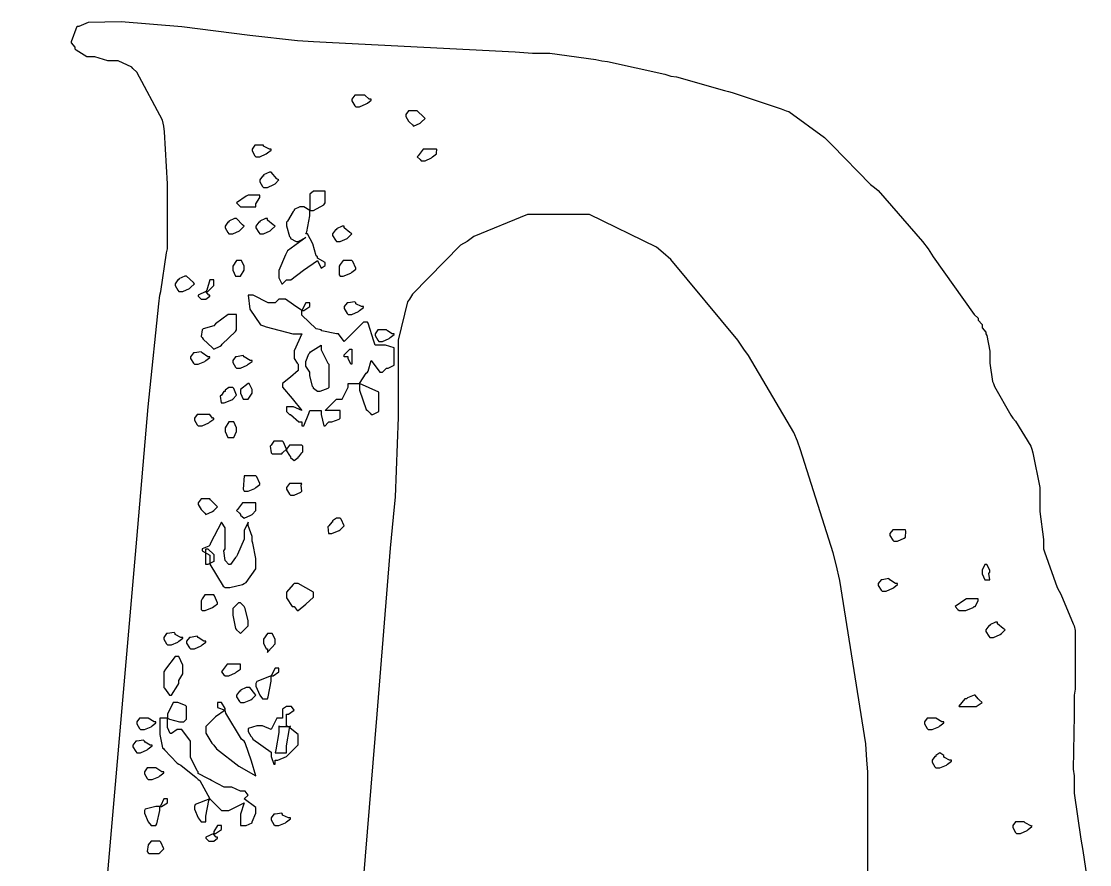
# Model space of a CAD drawing. Extents: x 71 to 283, y 22 to 328.
# Drawn here: x 131.44 to 141.25, y 69.7 to 77.44 of the extents above; entities that cross this region are included whole.
import ezdxf

# ---------------------------------------------------------------- set-up
doc = ezdxf.new("R2010")
doc.units = 0
doc.header["$MEASUREMENT"] = 0

msp = doc.modelspace()

# ---------------------------------------------------------------- linework, layer by layer
at = {"color": 7}
for points in [[(131.444, 60.5194), (132.503, 72.6902), (132.608, 73.9069), (132.617, 73.9951), (132.705, 74.851), (132.715, 74.9293), (132.723, 74.9653), (132.775, 75.3195), (132.785, 75.354), (132.785, 75.4599), (132.785, 75.6984), (132.785, 75.777), (132.785, 75.9534), (132.759, 76.43), (132.751, 76.4826), (132.741, 76.5362), (132.503, 76.9772), (132.468, 77.0117), (132.459, 77.0213), (132.333, 77.0819), (132.292, 77.0819), (132.238, 77.0819), (132.118, 77.1179), (132.079, 77.1179), (132.044, 77.1179), (131.947, 77.1797), (131.939, 77.1881), (131.939, 77.2061), (131.903, 77.246), (131.903, 77.2583), (131.903, 77.2583), (131.957, 77.3987), (131.975, 77.3987), (132.06, 77.4347), (132.359, 77.4428), (132.917, 77.3963), (133.542, 77.3162), (133.978, 77.2664), (134.126, 77.2583), (134.302, 77.2502), (135.978, 77.162), (136.136, 77.1521), (136.295, 77.1521), (136.718, 77.0915), (136.772, 77.0819), (136.824, 77.0738), (137.353, 76.9592), (137.407, 76.9415), (137.459, 76.9331), (137.9, 76.8092), (137.936, 76.7994), (137.971, 76.7913), (138.421, 76.641), (138.465, 76.623), (138.491, 76.6149), (138.818, 76.3764), (138.854, 76.3404), (138.888, 76.3062), (139.241, 75.9449), (139.277, 75.9174), (139.311, 75.8913), (139.717, 75.4242), (139.77, 75.354), (139.814, 75.2835), (140.193, 74.7543), (140.229, 74.7187), (140.229, 74.7021), (140.265, 74.6622), (140.265, 74.6485), (140.265, 74.6305), (140.299, 74.5906), (140.299, 74.5765), (140.308, 74.5603), (140.335, 74.4153), (140.335, 74.3659), (140.335, 74.3052), (140.36, 74.137), (140.37, 74.1193), (140.378, 74.0929), (140.528, 73.8283), (140.546, 73.8008), (140.572, 73.7747), (140.713, 73.5461), (140.722, 73.5182), (140.731, 73.484), (140.794, 73.1668), (140.794, 73.061), (140.794, 72.9463), (140.829, 72.6888), (140.829, 72.602), (140.837, 72.5759), (140.953, 72.2492), (140.971, 72.2133), (140.987, 72.1872), (141.102, 71.9145), (141.111, 71.8965), (141.119, 71.8524), (141.119, 71.3147), (141.111, 71.2611), (141.111, 71.0766), (141.102, 70.5817), (141.111, 70.5196), (141.111, 70.3612), (141.172, 69.9396), (141.181, 69.886), (141.19, 69.8334), (141.252, 69.4228)], [(139.215, 69.3222), (139.215, 70.557), (139.207, 70.6617), (139.197, 70.812), (138.958, 72.3113), (138.924, 72.4598), (138.897, 72.566), (138.598, 73.5115), (138.571, 73.5902), (138.535, 73.6699), (138.121, 74.3754), (138.077, 74.4361), (138.023, 74.5162), (137.407, 75.2574), (137.337, 75.3181), (137.275, 75.3717), (136.659, 75.6708), (136.455, 75.6708), (136.411, 75.6708), (136.312, 75.6708), (136.278, 75.6708), (136.092, 75.6708), (135.598, 75.4683), (135.537, 75.4242), (135.475, 75.3897), (135.034, 74.9392), (135.008, 74.8951), (134.99, 74.869), (134.902, 74.5172), (134.902, 74.4001), (134.902, 74.3218), (134.902, 74.144), (134.902, 74.0833), (134.902, 73.8106), (134.875, 73.0772), (134.867, 72.989), (134.831, 72.6101), (134.707, 71.0847), (134.583, 69.5593)]]:
    msp.add_lwpolyline(points, dxfattribs=at)
for points in [[(134.585, 76.7652), (134.567, 76.7652), (134.527, 76.7652), (134.515, 76.7652), (134.505, 76.7652), (134.479, 76.7292), (134.479, 76.7292), (134.479, 76.7126), (134.505, 76.6685), (134.515, 76.659), (134.515, 76.659), (134.539, 76.659), (134.549, 76.659), (134.549, 76.659), (134.611, 76.6851), (134.621, 76.6932), (134.621, 76.6932), (134.655, 76.7211), (134.655, 76.7292), (134.637, 76.7292), (134.597, 76.7652), (134.585, 76.7652)], [(135.078, 76.623), (135.06, 76.623), (135.02, 76.623), (135.008, 76.623), (134.998, 76.623), (134.973, 76.5888), (134.973, 76.5888), (134.973, 76.5708), (134.998, 76.5267), (135.008, 76.5168), (135.008, 76.5168), (135.034, 76.4921), (135.044, 76.4826), (135.044, 76.4826), (135.104, 76.5087), (135.114, 76.5168), (135.15, 76.5528), (135.14, 76.5623), (135.078, 76.623), (135.078, 76.623)], [(133.667, 76.3062), (133.649, 76.3062), (133.609, 76.3062), (133.597, 76.3062), (133.587, 76.3062), (133.562, 76.2702), (133.562, 76.2702), (133.562, 76.2536), (133.587, 76.2095), (133.597, 76.2), (133.597, 76.2), (133.623, 76.2), (133.633, 76.2), (133.633, 76.2), (133.693, 76.2275), (133.703, 76.236), (133.703, 76.236), (133.739, 76.2621), (133.739, 76.2702), (133.721, 76.2702), (133.667, 76.2977), (133.667, 76.3062)], [(135.254, 76.2702), (135.228, 76.2702), (135.169, 76.2702), (135.15, 76.2702), (135.132, 76.2702), (135.086, 76.2095), (135.078, 76.2), (135.078, 76.2), (135.104, 76.1739), (135.114, 76.164), (135.114, 76.164), (135.15, 76.164), (135.15, 76.164), (135.15, 76.164), (135.21, 76.1919), (135.22, 76.2), (135.22, 76.2), (135.254, 76.2275), (135.254, 76.236), (135.254, 76.236), (135.259, 76.2663), (135.254, 76.2702)], [(133.739, 76.0596), (133.739, 76.0596), (133.739, 76.0596), (133.739, 76.0596), (133.721, 76.0596), (133.667, 76.0331), (133.667, 76.0236), (133.657, 76.0236), (133.633, 75.9876), (133.633, 75.9876), (133.633, 75.9714), (133.657, 75.9273), (133.667, 75.9174), (133.667, 75.9174), (133.693, 75.9174), (133.703, 75.9174), (133.703, 75.9174), (133.763, 75.9449), (133.773, 75.9534), (133.809, 75.9876), (133.791, 75.9975), (133.739, 76.0596), (133.739, 76.0596)], [(133.633, 75.8472), (133.605, 75.8472), (133.546, 75.8472), (133.526, 75.8472), (133.508, 75.8391), (133.42, 75.777), (133.42, 75.777), (133.42, 75.777), (133.446, 75.7509), (133.456, 75.741), (133.456, 75.741), (133.481, 75.741), (133.49, 75.741), (133.517, 75.741), (133.576, 75.741), (133.597, 75.741), (133.597, 75.7686), (133.633, 75.8278), (133.633, 75.8472), (133.633, 75.8472), (133.633, 75.8472), (133.633, 75.8472)], [(134.092, 75.7068), (134.092, 75.7068), (134.038, 75.741), (134.02, 75.741), (134.002, 75.741), (133.949, 75.7163), (133.949, 75.7068), (133.94, 75.6984), (133.887, 75.6102), (133.879, 75.6006), (133.879, 75.5661), (133.905, 75.4683), (133.915, 75.4585), (133.915, 75.4503), (133.967, 75.4242), (133.985, 75.4242), (134.056, 75.4585), (134.056, 75.4585), (133.887, 75.336), (133.879, 75.3181), (133.87, 75.3015), (133.809, 75.1554), (133.809, 75.1057), (133.809, 75.0895), (133.834, 75.0355), (133.843, 75.0355), (133.879, 75.0715), (133.918, 75.0715), (134.034, 75.1597), (134.162, 75.2479), (134.162, 75.2479), (134.196, 75.1777), (134.196, 75.1777), (134.232, 75.2038), (134.232, 75.2119), (134.232, 75.2299), (134.162, 75.2697), (134.162, 75.2821), (134.152, 75.2919), (134.12, 75.402), (134.071, 75.4944), (134.056, 75.4944), (134.064, 75.5124), (134.092, 75.6585), (134.092, 75.7068), (134.126, 75.7068), (134.222, 75.7604), (134.232, 75.777), (134.232, 75.8045), (134.232, 75.8638), (134.232, 75.8832), (134.204, 75.8832), (134.145, 75.8832), (134.126, 75.8832), (134.126, 75.8832), (134.092, 75.8567), (134.092, 75.8472), (134.092, 75.8126), (134.092, 75.7068), (134.092, 75.7068)], [(133.42, 75.6348), (133.42, 75.6348), (133.42, 75.6348), (133.42, 75.6348), (133.402, 75.6348), (133.35, 75.6102), (133.35, 75.6006), (133.34, 75.6006), (133.314, 75.5646), (133.314, 75.5646), (133.314, 75.5481), (133.34, 75.504), (133.35, 75.4944), (133.35, 75.4944), (133.376, 75.4944), (133.386, 75.4944), (133.386, 75.4944), (133.446, 75.522), (133.456, 75.5304), (133.49, 75.5646), (133.473, 75.5745), (133.42, 75.6348), (133.42, 75.6348)], [(133.703, 75.6348), (133.703, 75.6348), (133.703, 75.6348), (133.703, 75.6348), (133.685, 75.6348), (133.633, 75.6102), (133.633, 75.6006), (133.623, 75.6006), (133.597, 75.5646), (133.597, 75.5646), (133.597, 75.5481), (133.623, 75.504), (133.633, 75.4944), (133.633, 75.4944), (133.657, 75.4944), (133.667, 75.4944), (133.667, 75.4944), (133.729, 75.522), (133.739, 75.5304), (133.773, 75.5646), (133.755, 75.5745), (133.703, 75.6197), (133.703, 75.6348)], [(134.408, 75.5646), (134.408, 75.5646), (134.408, 75.5646), (134.408, 75.5646), (134.39, 75.5646), (134.338, 75.54), (134.338, 75.5304), (134.328, 75.5304), (134.302, 75.4944), (134.302, 75.4944), (134.302, 75.4779), (134.328, 75.4338), (134.338, 75.4242), (134.338, 75.4242), (134.363, 75.4242), (134.372, 75.4242), (134.372, 75.4242), (134.434, 75.4503), (134.444, 75.4585), (134.479, 75.4944), (134.461, 75.504), (134.408, 75.5495), (134.408, 75.5646)], [(133.386, 75.1777), (133.386, 75.1597), (133.411, 75.1057), (133.42, 75.1057), (133.42, 75.1057), (133.446, 75.1057), (133.456, 75.1057), (133.456, 75.1057), (133.49, 75.1597), (133.49, 75.1777), (133.49, 75.1953), (133.464, 75.2479), (133.456, 75.2479), (133.456, 75.2479), (133.429, 75.2479), (133.42, 75.2479), (133.42, 75.2479), (133.386, 75.1953), (133.386, 75.1777)], [(134.372, 75.1057), (134.399, 75.1057), (134.469, 75.1336), (134.479, 75.1417), (134.479, 75.1417), (134.515, 75.1692), (134.515, 75.1777), (134.515, 75.1777), (134.487, 75.2394), (134.479, 75.2479), (134.461, 75.2479), (134.421, 75.2479), (134.408, 75.2479), (134.399, 75.2479), (134.372, 75.2119), (134.372, 75.2119), (134.363, 75.1953), (134.363, 75.1156), (134.372, 75.1057)], [(132.961, 75.1057), (132.944, 75.1057), (132.891, 75.081), (132.891, 75.0715), (132.882, 75.0715), (132.857, 75.0355), (132.857, 75.0355), (132.857, 75.0189), (132.882, 74.9748), (132.891, 74.9653), (132.891, 74.9653), (132.917, 74.9653), (132.927, 74.9653), (132.927, 74.9653), (132.988, 74.9928), (132.997, 75.0013), (133.033, 75.0355), (133.023, 75.0454), (132.961, 75.1057), (132.961, 75.1057)], [(133.138, 74.9653), (133.067, 74.9293), (133.067, 74.9212), (133.094, 74.8951), (133.103, 74.8951), (133.103, 74.8951), (133.128, 74.8951), (133.138, 74.8951), (133.138, 74.8951), (133.174, 74.9212), (133.174, 74.9293), (133.164, 74.9293), (133.138, 74.9653), (133.138, 74.9653), (133.156, 74.9653), (133.21, 75.0189), (133.21, 75.0355), (133.21, 75.0355), (133.21, 75.063), (133.21, 75.0715), (133.21, 75.0715), (133.174, 75.0715), (133.174, 75.0715), (133.174, 75.0715), (133.146, 74.9748), (133.138, 74.9653)], [(134.02, 74.7889), (134.02, 74.7889), (133.944, 74.8425), (133.868, 74.8951), (133.843, 74.8951), (133.843, 74.8951), (133.817, 74.8951), (133.809, 74.8951), (133.773, 74.8591), (133.711, 74.8591), (133.572, 74.9293), (133.526, 74.9293), (133.526, 74.9293), (133.543, 74.8026), (133.641, 74.658), (133.667, 74.6485), (133.693, 74.64), (133.937, 74.5765), (134.02, 74.5765), (134.02, 74.5765), (133.949, 74.4195), (133.949, 74.3659), (133.949, 74.3493), (133.975, 74.3052), (133.985, 74.2957), (133.985, 74.2957), (133.985, 74.2692), (133.985, 74.2597), (133.985, 74.2389), (133.914, 74.1772), (133.843, 74.1193), (133.843, 74.1193), (133.843, 74.0862), (133.931, 73.9828), (134.02, 73.871), (134.02, 73.871), (134.02, 73.871), (133.941, 73.9069), (133.915, 73.9069), (133.915, 73.9069), (133.879, 73.9069), (133.879, 73.9069), (133.879, 73.9069), (133.879, 73.871), (133.879, 73.871), (133.879, 73.8628), (133.905, 73.8367), (133.915, 73.8367), (133.915, 73.8367), (133.993, 73.7665), (134.02, 73.7665), (134.02, 73.7665), (134.02, 73.7401), (134.02, 73.7306), (134.038, 73.7306), (134.082, 73.8449), (134.092, 73.871), (134.118, 73.871), (134.175, 73.871), (134.196, 73.871), (134.196, 73.8367), (134.222, 73.7306), (134.232, 73.7306), (134.232, 73.7306), (134.258, 73.7581), (134.268, 73.7665), (134.294, 73.7665), (134.363, 73.7926), (134.372, 73.8008), (134.372, 73.8188), (134.372, 73.8586), (134.372, 73.871), (134.372, 73.871), (134.338, 73.871), (134.338, 73.871), (134.311, 73.871), (134.232, 73.871), (134.232, 73.871), (134.232, 73.871), (134.337, 73.9771), (134.372, 73.9771), (134.39, 73.9771), (134.444, 74.0847), (134.444, 74.1193), (134.47, 74.1193), (134.528, 74.1193), (134.549, 74.1193), (134.549, 74.0572), (134.611, 73.8808), (134.621, 73.871), (134.621, 73.871), (134.645, 73.8463), (134.655, 73.8367), (134.672, 73.8367), (134.725, 73.8628), (134.725, 73.871), (134.725, 73.9069), (134.725, 73.987), (134.725, 74.0131), (134.725, 74.0406), (134.549, 74.1193), (134.549, 74.1193), (134.549, 74.1193), (134.611, 74.2156), (134.621, 74.2237), (134.629, 74.2336), (134.655, 74.3299), (134.655, 74.3299), (134.655, 74.3299), (134.734, 74.2237), (134.761, 74.2237), (134.761, 74.2237), (134.787, 74.2516), (134.797, 74.2597), (134.813, 74.2597), (134.867, 74.2872), (134.867, 74.2957), (134.867, 74.2957), (134.867, 74.3218), (134.867, 74.3299), (134.867, 74.3574), (134.867, 74.4167), (134.867, 74.4361), (134.867, 74.4456), (134.787, 74.4721), (134.761, 74.4721), (134.743, 74.4721), (134.703, 74.4721), (134.691, 74.4721), (134.681, 74.5077), (134.629, 74.6746), (134.621, 74.6827), (134.621, 74.6827), (134.593, 74.6827), (134.585, 74.6827), (134.575, 74.6746), (134.483, 74.5822), (134.408, 74.5063), (134.408, 74.5063), (134.408, 74.5063), (134.355, 74.5765), (134.338, 74.5765), (134.338, 74.5765), (134.204, 74.6044), (134.196, 74.6125), (134.152, 74.622), (134.02, 74.7476), (134.02, 74.7889), (134.038, 74.7889), (134.092, 74.8249), (134.092, 74.8249), (134.092, 74.8249), (134.092, 74.851), (134.092, 74.8591), (134.092, 74.8591), (134.064, 74.8591), (134.056, 74.8591), (134.02, 74.7889)], [(134.515, 74.8591), (134.515, 74.8591), (134.515, 74.8591), (134.515, 74.8591), (134.505, 74.869), (134.444, 74.8591), (134.444, 74.8591), (134.434, 74.8591), (134.408, 74.8249), (134.408, 74.8249), (134.408, 74.8069), (134.434, 74.7628), (134.444, 74.7529), (134.444, 74.7529), (134.469, 74.7529), (134.479, 74.7529), (134.479, 74.7529), (134.539, 74.7808), (134.549, 74.7889), (134.549, 74.7889), (134.585, 74.8164), (134.585, 74.8249), (134.567, 74.8249), (134.515, 74.851), (134.515, 74.8591)], [(133.103, 74.5423), (133.112, 74.5257), (133.2, 74.4456), (133.21, 74.4361), (133.21, 74.4361), (133.27, 74.4636), (133.28, 74.4721), (133.288, 74.4816), (133.411, 74.5959), (133.42, 74.6125), (133.42, 74.6485), (133.42, 74.7268), (133.42, 74.7529), (133.42, 74.7529), (133.394, 74.7529), (133.386, 74.7529), (133.342, 74.7529), (133.226, 74.6661), (133.21, 74.6485), (133.21, 74.6485), (133.112, 74.622), (133.103, 74.6125), (133.103, 74.6125), (133.094, 74.5504), (133.103, 74.5423), (133.103, 74.5423), (133.103, 74.5423), (133.103, 74.5423)], [(134.797, 74.6125), (134.779, 74.6125), (134.738, 74.6125), (134.725, 74.6125), (134.716, 74.6125), (134.691, 74.5765), (134.691, 74.5765), (134.691, 74.5603), (134.716, 74.5162), (134.725, 74.5063), (134.725, 74.5063), (134.752, 74.5063), (134.761, 74.5063), (134.761, 74.5063), (134.822, 74.5338), (134.831, 74.5423), (134.831, 74.5423), (134.867, 74.5684), (134.867, 74.5765), (134.849, 74.5765), (134.805, 74.6044), (134.797, 74.6125)], [(134.268, 74.0833), (134.258, 74.0752), (134.185, 74.0473), (134.162, 74.0473), (134.162, 74.0473), (134.126, 74.0752), (134.126, 74.0833), (134.116, 74.0929), (134.092, 74.1923), (134.092, 74.2237), (134.092, 74.2237), (134.056, 74.2777), (134.056, 74.2957), (134.056, 74.3218), (134.082, 74.392), (134.092, 74.4001), (134.1, 74.41), (134.196, 74.4721), (134.196, 74.4721), (134.196, 74.428), (134.258, 74.3052), (134.268, 74.2957), (134.268, 74.2957), (134.268, 74.217), (134.268, 74.1895), (134.268, 74.1634), (134.268, 74.1041), (134.268, 74.0833)], [(133.103, 74.4001), (133.103, 74.4001), (133.103, 74.4001), (133.103, 74.4001), (133.094, 74.41), (133.033, 74.4001), (133.033, 74.4001), (133.023, 74.4001), (132.997, 74.3659), (132.997, 74.3659), (132.997, 74.3493), (133.023, 74.3052), (133.033, 74.2957), (133.033, 74.2957), (133.058, 74.2957), (133.067, 74.2957), (133.067, 74.2957), (133.128, 74.3218), (133.138, 74.3299), (133.138, 74.3299), (133.174, 74.3574), (133.174, 74.3659), (133.156, 74.3659), (133.103, 74.4001), (133.103, 74.4001)], [(133.49, 74.3659), (133.49, 74.3659), (133.49, 74.3659), (133.49, 74.3659), (133.481, 74.3754), (133.42, 74.3659), (133.42, 74.3659), (133.411, 74.3659), (133.386, 74.3299), (133.386, 74.3299), (133.386, 74.3133), (133.411, 74.2692), (133.42, 74.2597), (133.42, 74.2597), (133.446, 74.2597), (133.456, 74.2597), (133.456, 74.2597), (133.517, 74.2872), (133.526, 74.2957), (133.526, 74.2957), (133.562, 74.3218), (133.562, 74.3299), (133.544, 74.3299), (133.49, 74.3659), (133.49, 74.3659)], [(134.479, 74.2957), (134.469, 74.2957), (134.444, 74.3493), (134.444, 74.3659), (134.444, 74.3659), (134.416, 74.3659), (134.408, 74.3659), (134.408, 74.3839), (134.461, 74.4361), (134.479, 74.4361), (134.479, 74.4015), (134.479, 74.3232), (134.479, 74.2957)], [(133.28, 73.9429), (133.306, 73.9429), (133.376, 73.969), (133.386, 73.9771), (133.42, 74.0131), (133.42, 74.0131), (133.394, 74.0752), (133.386, 74.0833), (133.386, 74.0833), (133.358, 74.0833), (133.35, 74.0833), (133.35, 74.0833), (133.314, 74.0572), (133.314, 74.0473), (133.304, 74.0473), (133.28, 74.0131), (133.28, 74.0131), (133.27, 74.0047), (133.277, 73.9429), (133.28, 73.9429)], [(133.456, 74.0473), (133.456, 74.0311), (133.481, 73.9771), (133.49, 73.9771), (133.49, 73.9771), (133.517, 73.9771), (133.526, 73.9771), (133.526, 73.9771), (133.562, 74.0311), (133.562, 74.0473), (133.562, 74.0653), (133.535, 74.1193), (133.526, 74.1193), (133.526, 74.1193), (133.456, 74.0653), (133.456, 74.0473)], [(133.174, 73.8367), (133.146, 73.8367), (133.087, 73.8367), (133.067, 73.8367), (133.058, 73.8367), (133.033, 73.8008), (133.033, 73.8008), (133.033, 73.7842), (133.058, 73.7401), (133.067, 73.7306), (133.067, 73.7306), (133.103, 73.7306), (133.103, 73.7306), (133.103, 73.7306), (133.164, 73.7581), (133.174, 73.7665), (133.174, 73.7665), (133.21, 73.7926), (133.21, 73.8008), (133.2, 73.8008), (133.174, 73.8367), (133.174, 73.8367)], [(133.42, 73.6946), (133.42, 73.7126), (133.394, 73.7665), (133.386, 73.7665), (133.386, 73.7665), (133.358, 73.7665), (133.35, 73.7665), (133.35, 73.7665), (133.314, 73.7126), (133.314, 73.6946), (133.314, 73.6783), (133.34, 73.6244), (133.35, 73.6244), (133.35, 73.6244), (133.376, 73.6244), (133.386, 73.6244), (133.394, 73.6244), (133.42, 73.6783), (133.42, 73.6946)], [(133.739, 73.484), (133.739, 73.484), (133.739, 73.484), (133.739, 73.484), (133.747, 73.4755), (133.834, 73.4755), (133.843, 73.484), (133.879, 73.5182), (133.879, 73.5182), (133.852, 73.5817), (133.843, 73.5902), (133.826, 73.5902), (133.785, 73.5902), (133.773, 73.5902), (133.763, 73.5902), (133.739, 73.5542), (133.739, 73.5542), (133.729, 73.5461), (133.736, 73.484), (133.739, 73.484)], [(134.02, 73.5542), (133.993, 73.5542), (133.934, 73.5542), (133.915, 73.5542), (133.905, 73.5542), (133.879, 73.5182), (133.879, 73.5182), (133.879, 73.502), (133.905, 73.4579), (133.915, 73.448), (133.915, 73.4399), (133.949, 73.4138), (133.949, 73.4138), (133.949, 73.4138), (133.985, 73.4399), (133.985, 73.448), (133.993, 73.448), (134.02, 73.484), (134.02, 73.484), (134.028, 73.4921), (134.028, 73.5461), (134.02, 73.5542)], [(133.49, 73.1312), (133.49, 73.1312), (133.526, 73.1312), (133.526, 73.1312), (133.526, 73.1312), (133.587, 73.1573), (133.597, 73.1654), (133.597, 73.1654), (133.633, 73.1933), (133.633, 73.2014), (133.633, 73.2014), (133.605, 73.2635), (133.597, 73.2716), (133.569, 73.2716), (133.51, 73.2716), (133.49, 73.2716), (133.49, 73.2716), (133.481, 73.1492), (133.49, 73.1312), (133.49, 73.1312), (133.49, 73.1312), (133.49, 73.1312)], [(134.02, 73.2014), (133.993, 73.2014), (133.934, 73.2014), (133.915, 73.2014), (133.905, 73.2014), (133.879, 73.1654), (133.879, 73.1654), (133.879, 73.1492), (133.905, 73.1051), (133.915, 73.0952), (133.915, 73.0952), (133.94, 73.0952), (133.949, 73.0952), (133.949, 73.0952), (134.01, 73.1227), (134.02, 73.1312), (134.02, 73.1312), (134.013, 73.1876), (134.02, 73.2014)], [(133.174, 73.061), (133.156, 73.061), (133.116, 73.061), (133.103, 73.061), (133.094, 73.061), (133.067, 73.025), (133.067, 73.025), (133.067, 73.0084), (133.094, 72.9643), (133.103, 72.9548), (133.103, 72.9548), (133.128, 72.9287), (133.138, 72.9188), (133.138, 72.9188), (133.2, 72.9463), (133.21, 72.9548), (133.244, 72.989), (133.234, 72.9989), (133.182, 73.0525), (133.174, 73.061)], [(133.597, 73.025), (133.569, 73.025), (133.51, 73.025), (133.49, 73.025), (133.473, 73.025), (133.429, 72.9643), (133.42, 72.9548), (133.42, 72.9548), (133.446, 72.9287), (133.456, 72.9188), (133.456, 72.9107), (133.49, 72.8846), (133.49, 72.8846), (133.49, 72.8846), (133.552, 72.9107), (133.562, 72.9188), (133.597, 72.9548), (133.597, 72.9728), (133.597, 73.0127), (133.597, 73.025)], [(134.268, 72.7424), (134.268, 72.7424), (134.268, 72.7424), (134.268, 72.7424), (134.294, 72.7424), (134.363, 72.7699), (134.372, 72.7784), (134.408, 72.8126), (134.408, 72.8126), (134.381, 72.8761), (134.372, 72.8846), (134.372, 72.8846), (134.346, 72.8846), (134.338, 72.8846), (134.338, 72.8846), (134.302, 72.8581), (134.302, 72.8486), (134.293, 72.8486), (134.268, 72.8126), (134.268, 72.8126), (134.258, 72.8045), (134.265, 72.7424), (134.268, 72.7424)], [(133.314, 72.2492), (133.358, 72.2492), (133.473, 72.2753), (133.49, 72.2835), (133.508, 72.2933), (133.597, 72.4186), (133.597, 72.4598), (133.597, 72.5138), (133.57, 72.6556), (133.562, 72.6722), (133.562, 72.7163), (133.526, 72.8155), (133.526, 72.8486), (133.526, 72.8486), (133.49, 72.7699), (133.49, 72.7424), (133.49, 72.6902), (133.429, 72.5495), (133.42, 72.5318), (133.411, 72.5234), (133.365, 72.4598), (133.35, 72.4598), (133.314, 72.4958), (133.314, 72.4958), (133.304, 72.5854), (133.314, 72.602), (133.314, 72.6461), (133.314, 72.7452), (133.314, 72.7784), (133.314, 72.7964), (133.28, 72.8486), (133.28, 72.8486), (133.28, 72.8486), (133.182, 72.6542), (133.174, 72.6362), (133.164, 72.6281), (133.103, 72.602), (133.103, 72.602), (133.103, 72.5854), (133.174, 72.5456), (133.174, 72.5318), (133.174, 72.4613), (133.296, 72.2588), (133.314, 72.2492)], [(139.56, 72.7784), (139.532, 72.7784), (139.472, 72.7784), (139.453, 72.7784), (139.444, 72.7784), (139.417, 72.7424), (139.417, 72.7424), (139.417, 72.7258), (139.444, 72.6817), (139.453, 72.6722), (139.453, 72.6722), (139.478, 72.6722), (139.488, 72.6722), (139.488, 72.6722), (139.55, 72.6997), (139.56, 72.7082), (139.56, 72.7082), (139.566, 72.7646), (139.56, 72.7784), (139.56, 72.7784), (139.56, 72.7784), (139.56, 72.7784)], [(133.138, 72.602), (133.156, 72.602), (133.21, 72.5495), (133.21, 72.5318), (133.21, 72.5318), (133.21, 72.5054), (133.21, 72.4958), (133.21, 72.4877), (133.156, 72.4598), (133.138, 72.4598), (133.138, 72.4958), (133.138, 72.5759), (133.138, 72.602)], [(140.335, 72.3896), (140.335, 72.4076), (140.308, 72.4598), (140.299, 72.4598), (140.29, 72.4598), (140.265, 72.4076), (140.265, 72.3896), (140.265, 72.3731), (140.29, 72.3194), (140.299, 72.3194), (140.299, 72.3194), (140.325, 72.3194), (140.335, 72.3194), (140.335, 72.3194), (140.328, 72.3759), (140.335, 72.3896)], [(139.417, 72.3194), (139.417, 72.3194), (139.417, 72.3194), (139.417, 72.3194), (139.409, 72.329), (139.347, 72.3194), (139.347, 72.3194), (139.338, 72.3194), (139.311, 72.2835), (139.311, 72.2835), (139.311, 72.2672), (139.338, 72.2231), (139.347, 72.2133), (139.347, 72.2133), (139.373, 72.2133), (139.383, 72.2133), (139.383, 72.2133), (139.444, 72.2408), (139.453, 72.2492), (139.453, 72.2492), (139.488, 72.2753), (139.488, 72.2835), (139.47, 72.2835), (139.417, 72.3194), (139.417, 72.3194)], [(134.126, 72.179), (134.126, 72.2051), (133.985, 72.2835), (133.985, 72.2835), (133.985, 72.2835), (133.958, 72.2835), (133.949, 72.2835), (133.94, 72.2753), (133.879, 72.2037), (133.879, 72.179), (133.879, 72.1526), (133.931, 72.0729), (133.949, 72.0729), (133.949, 72.0729), (133.975, 72.0369), (133.985, 72.0369), (133.985, 72.0369), (134.056, 72.0947), (134.126, 72.1582), (134.126, 72.179)], [(133.103, 72.0369), (133.13, 72.0369), (133.2, 72.0644), (133.21, 72.0729), (133.21, 72.0729), (133.244, 72.099), (133.244, 72.1071), (133.244, 72.1071), (133.218, 72.1706), (133.21, 72.179), (133.192, 72.179), (133.15, 72.179), (133.138, 72.179), (133.128, 72.179), (133.103, 72.1431), (133.103, 72.1431), (133.094, 72.1265), (133.094, 72.0467), (133.103, 72.0369)], [(133.386, 72.0369), (133.386, 71.9928), (133.411, 71.8704), (133.42, 71.8605), (133.42, 71.8605), (133.446, 71.8358), (133.456, 71.8263), (133.456, 71.8263), (133.517, 71.888), (133.526, 71.8965), (133.526, 71.9406), (133.499, 72.0563), (133.49, 72.0729), (133.49, 72.0729), (133.464, 72.099), (133.456, 72.1071), (133.438, 72.1071), (133.386, 72.0549), (133.386, 72.0369)], [(140.229, 72.1431), (140.202, 72.1431), (140.142, 72.1431), (140.123, 72.1431), (140.105, 72.1349), (140.017, 72.0729), (140.017, 72.0729), (140.017, 72.0729), (140.043, 72.0467), (140.053, 72.0369), (140.053, 72.0369), (140.079, 72.0369), (140.089, 72.0369), (140.115, 72.0369), (140.184, 72.0644), (140.193, 72.0729), (140.202, 72.0729), (140.229, 72.1265), (140.229, 72.1431)], [(140.406, 71.9307), (140.406, 71.9307), (140.406, 71.9307), (140.406, 71.9307), (140.388, 71.9307), (140.335, 71.906), (140.335, 71.8965), (140.325, 71.8965), (140.299, 71.8605), (140.299, 71.8605), (140.299, 71.8439), (140.325, 71.7998), (140.335, 71.7903), (140.335, 71.7903), (140.36, 71.7903), (140.37, 71.7903), (140.37, 71.7903), (140.432, 71.8178), (140.442, 71.8263), (140.476, 71.8605), (140.458, 71.8704), (140.406, 71.9155), (140.406, 71.9307)], [(132.857, 71.8263), (132.857, 71.8263), (132.857, 71.8263), (132.857, 71.8263), (132.847, 71.8358), (132.785, 71.8263), (132.785, 71.8263), (132.775, 71.8263), (132.751, 71.7903), (132.751, 71.7903), (132.751, 71.7737), (132.775, 71.7296), (132.785, 71.7201), (132.785, 71.7201), (132.811, 71.7201), (132.821, 71.7201), (132.821, 71.7201), (132.882, 71.7462), (132.891, 71.7543), (132.891, 71.7543), (132.927, 71.7822), (132.927, 71.7903), (132.909, 71.7903), (132.857, 71.8178), (132.857, 71.8263)], [(133.067, 71.7903), (133.067, 71.7903), (133.067, 71.7903), (133.067, 71.7903), (133.059, 71.7998), (132.997, 71.7903), (132.997, 71.7903), (132.988, 71.7903), (132.961, 71.7543), (132.961, 71.7543), (132.961, 71.7381), (132.988, 71.694), (132.997, 71.6841), (132.997, 71.6841), (133.023, 71.6841), (133.033, 71.6841), (133.033, 71.6841), (133.094, 71.7116), (133.103, 71.7201), (133.103, 71.7201), (133.138, 71.7462), (133.138, 71.7543), (133.12, 71.7543), (133.067, 71.7903), (133.067, 71.7903)], [(133.773, 71.7543), (133.773, 71.7723), (133.747, 71.8263), (133.739, 71.8263), (133.739, 71.8263), (133.711, 71.8263), (133.703, 71.8263), (133.703, 71.8263), (133.667, 71.7723), (133.667, 71.7543), (133.667, 71.7381), (133.693, 71.6841), (133.703, 71.6841), (133.703, 71.6841), (133.703, 71.6594), (133.703, 71.6499), (133.711, 71.6594), (133.773, 71.731), (133.773, 71.7543)], [(132.821, 71.2611), (132.821, 71.2611), (132.882, 71.3507), (132.891, 71.3673), (132.891, 71.3948), (132.927, 71.4541), (132.927, 71.4735), (132.927, 71.4735), (132.927, 71.5077), (132.927, 71.5077), (132.927, 71.5352), (132.891, 71.6139), (132.891, 71.6139), (132.891, 71.6139), (132.865, 71.6139), (132.857, 71.6139), (132.857, 71.6139), (132.767, 71.4996), (132.751, 71.4735), (132.751, 71.4555), (132.751, 71.4156), (132.751, 71.4015), (132.751, 71.3853), (132.751, 71.3451), (132.751, 71.3313), (132.759, 71.3232), (132.804, 71.2611), (132.821, 71.2611)], [(133.456, 71.5437), (133.429, 71.5437), (133.369, 71.5437), (133.35, 71.5437), (133.332, 71.5437), (133.288, 71.483), (133.28, 71.4735), (133.28, 71.4735), (133.304, 71.447), (133.314, 71.4375), (133.314, 71.4375), (133.35, 71.4375), (133.35, 71.4375), (133.35, 71.4375), (133.411, 71.465), (133.42, 71.4735), (133.42, 71.4735), (133.456, 71.4996), (133.456, 71.5077), (133.456, 71.5077), (133.456, 71.5437), (133.456, 71.5437)], [(133.739, 71.4375), (133.739, 71.4375), (133.605, 71.3853), (133.597, 71.3673), (133.597, 71.3412), (133.633, 71.2611), (133.633, 71.2611), (133.633, 71.2611), (133.657, 71.2251), (133.667, 71.2251), (133.667, 71.2251), (133.703, 71.2251), (133.703, 71.2251), (133.711, 71.2431), (133.739, 71.3892), (133.739, 71.4375), (133.755, 71.4375), (133.809, 71.4735), (133.809, 71.4735), (133.809, 71.4735), (133.809, 71.4996), (133.809, 71.5077), (133.809, 71.5077), (133.781, 71.5077), (133.773, 71.5077), (133.739, 71.4375)], [(133.526, 71.3313), (133.508, 71.3313), (133.456, 71.3066), (133.456, 71.2971), (133.446, 71.2971), (133.42, 71.2611), (133.42, 71.2611), (133.42, 71.2445), (133.446, 71.2004), (133.456, 71.1909), (133.456, 71.1909), (133.481, 71.1909), (133.49, 71.1909), (133.49, 71.1909), (133.552, 71.217), (133.562, 71.2251), (133.597, 71.2611), (133.587, 71.2706), (133.542, 71.3313), (133.526, 71.3313)], [(140.053, 71.1549), (140.087, 71.1549), (140.166, 71.1549), (140.193, 71.1549), (140.211, 71.1549), (140.265, 71.1909), (140.265, 71.1909), (140.265, 71.1909), (140.237, 71.217), (140.229, 71.2251), (140.229, 71.2251), (140.202, 71.2611), (140.193, 71.2611), (140.193, 71.2611), (140.131, 71.235), (140.123, 71.2251), (140.105, 71.2251), (140.05, 71.1577), (140.053, 71.1549)], [(132.715, 71.0487), (132.715, 71.0226), (132.715, 70.9648), (132.715, 70.9443), (132.715, 70.9002), (132.741, 70.7775), (132.751, 70.7679), (132.759, 70.7595), (132.873, 70.6356), (132.891, 70.6258), (132.908, 70.6176), (133.049, 70.5033), (133.067, 70.4854), (133.084, 70.4769), (133.174, 70.309), (133.174, 70.309), (133.174, 70.309), (133.041, 70.2564), (133.033, 70.2388), (133.033, 70.2123), (133.067, 70.1326), (133.067, 70.1326), (133.067, 70.1326), (133.094, 70.0966), (133.103, 70.0966), (133.103, 70.0966), (133.138, 70.0966), (133.138, 70.0966), (133.138, 70.1506), (133.164, 70.2924), (133.174, 70.309), (133.19, 70.2924), (133.283, 70.2028), (133.314, 70.2028), (133.314, 70.2028), (133.34, 70.2028), (133.35, 70.2028), (133.49, 70.273), (133.49, 70.273), (133.456, 70.1682), (133.456, 70.1326), (133.456, 70.116), (133.456, 70.0624), (133.456, 70.0624), (133.456, 70.0624), (133.481, 70.0624), (133.49, 70.0624), (133.508, 70.0624), (133.562, 70.0885), (133.562, 70.0966), (133.562, 70.0966), (133.597, 70.1767), (133.597, 70.2028), (133.597, 70.2303), (133.49, 70.309), (133.49, 70.309), (133.526, 70.3432), (133.526, 70.3432), (133.499, 70.3792), (133.49, 70.3792), (133.455, 70.3792), (133.376, 70.4152), (133.35, 70.4152), (133.306, 70.4152), (133.19, 70.4769), (133.174, 70.4854), (133.156, 70.4949), (133.067, 70.5404), (133.067, 70.5556), (133.058, 70.5651), (132.997, 70.6907), (132.997, 70.7319), (132.997, 70.7499), (132.997, 70.7898), (132.997, 70.8021), (132.997, 70.8381), (132.917, 70.9443), (132.891, 70.9443), (132.873, 70.9443), (132.821, 70.9083), (132.821, 70.9083), (132.811, 70.9083), (132.785, 70.962), (132.785, 70.9785), (132.785, 70.9965), (132.785, 71.0364), (132.785, 71.0487), (132.803, 71.0406), (132.895, 71.0145), (132.927, 71.0145), (132.935, 71.0145), (132.961, 71.0406), (132.961, 71.0487), (132.961, 71.0766), (132.961, 71.1359), (132.961, 71.1549), (132.952, 71.1648), (132.88, 71.1909), (132.857, 71.1909), (132.839, 71.1909), (132.785, 71.0847), (132.785, 71.0487), (132.767, 71.0487), (132.727, 71.0487), (132.715, 71.0487)], [(133.314, 71.1207), (133.314, 71.1383), (133.28, 71.1909), (133.28, 71.1909), (133.28, 71.1909), (133.252, 71.1909), (133.244, 71.1909), (133.244, 71.1909), (133.244, 71.1648), (133.244, 71.1549), (133.244, 71.1468), (133.314, 71.1207), (133.314, 71.1207), (133.314, 71.1207), (133.226, 71.06), (133.138, 70.9732), (133.138, 70.9443), (133.138, 70.9097), (133.192, 70.8201), (133.21, 70.8021), (133.236, 70.7679), (133.442, 70.6092), (133.597, 70.5196), (133.597, 70.5196), (133.597, 70.5196), (133.557, 70.6533), (133.499, 70.8215), (133.49, 70.8381), (133.464, 70.8561), (133.322, 71.0942), (133.314, 71.1207)], [(133.879, 70.696), (133.887, 70.7058), (133.985, 70.805), (133.985, 70.8381), (133.985, 70.8381), (133.985, 70.8642), (133.985, 70.8723), (133.985, 70.9002), (133.896, 70.9704), (133.879, 70.9785), (133.879, 71.0061), (133.879, 71.0653), (133.879, 71.0847), (133.896, 71.0847), (133.949, 71.1207), (133.949, 71.1207), (133.949, 71.1207), (133.923, 71.1549), (133.915, 71.1549), (133.915, 71.1549), (133.887, 71.1549), (133.879, 71.1549), (133.879, 71.1549), (133.843, 71.1302), (133.843, 71.1207), (133.843, 71.1027), (133.843, 71.0629), (133.843, 71.0487), (133.843, 71.0487), (133.817, 71.0487), (133.809, 71.0487), (133.791, 71.0487), (133.739, 70.9443), (133.739, 70.9443), (133.739, 70.9443), (133.659, 70.9785), (133.633, 70.9785), (133.605, 70.9785), (133.526, 70.9538), (133.526, 70.9443), (133.526, 70.9263), (133.552, 70.8822), (133.562, 70.8723), (133.57, 70.8561), (133.739, 70.7362), (133.739, 70.696), (133.739, 70.696), (133.763, 70.6258), (133.773, 70.6258), (133.773, 70.6258), (133.773, 70.6533), (133.773, 70.6617), (133.799, 70.6617), (133.879, 70.696), (133.879, 70.696)], [(132.608, 71.0487), (132.591, 71.0487), (132.551, 71.0487), (132.538, 71.0487), (132.529, 71.0487), (132.504, 71.0145), (132.504, 71.0145), (132.504, 70.9979), (132.529, 70.9538), (132.538, 70.9443), (132.538, 70.9443), (132.564, 70.9443), (132.574, 70.9443), (132.574, 70.9443), (132.635, 70.9704), (132.644, 70.9785), (132.644, 70.9785), (132.68, 71.0061), (132.68, 71.0145), (132.662, 71.0145), (132.608, 71.0487), (132.608, 71.0487)], [(139.84, 71.0487), (139.823, 71.0487), (139.783, 71.0487), (139.77, 71.0487), (139.761, 71.0487), (139.736, 71.0145), (139.736, 71.0145), (139.736, 70.9979), (139.761, 70.9538), (139.77, 70.9443), (139.77, 70.9443), (139.796, 70.9443), (139.806, 70.9443), (139.806, 70.9443), (139.867, 70.9704), (139.876, 70.9785), (139.876, 70.9785), (139.912, 71.0061), (139.912, 71.0145), (139.894, 71.0145), (139.84, 71.0487), (139.84, 71.0487)], [(133.809, 70.9785), (133.809, 70.9179), (133.781, 70.7595), (133.773, 70.7319), (133.799, 70.7319), (133.858, 70.7319), (133.879, 70.7319), (133.879, 70.794), (133.905, 70.9524), (133.915, 70.9785), (133.905, 70.9704), (133.817, 70.9704), (133.809, 70.9785)], [(132.574, 70.8381), (132.564, 70.8477), (132.504, 70.8381), (132.504, 70.8381), (132.494, 70.8381), (132.468, 70.8021), (132.468, 70.8021), (132.468, 70.7856), (132.494, 70.7415), (132.504, 70.7319), (132.504, 70.7319), (132.529, 70.7319), (132.538, 70.7319), (132.538, 70.7319), (132.599, 70.7595), (132.608, 70.7679), (132.608, 70.7679), (132.644, 70.794), (132.644, 70.8021), (132.626, 70.8021), (132.582, 70.8297), (132.574, 70.8381)], [(139.912, 70.696), (139.912, 70.7058), (139.876, 70.7319), (139.876, 70.7319), (139.876, 70.7319), (139.84, 70.7058), (139.84, 70.696), (139.831, 70.696), (139.806, 70.6617), (139.806, 70.6617), (139.806, 70.6452), (139.831, 70.6011), (139.84, 70.5915), (139.84, 70.5915), (139.876, 70.5915), (139.876, 70.5915), (139.876, 70.5915), (139.937, 70.6176), (139.947, 70.6258), (139.947, 70.6258), (139.983, 70.6533), (139.983, 70.6617), (139.965, 70.6617), (139.92, 70.6878), (139.912, 70.696)], [(132.68, 70.5915), (132.662, 70.5915), (132.621, 70.5915), (132.608, 70.5915), (132.599, 70.5915), (132.574, 70.5556), (132.574, 70.5556), (132.574, 70.539), (132.599, 70.4949), (132.608, 70.4854), (132.608, 70.4854), (132.635, 70.4854), (132.644, 70.4854), (132.644, 70.4854), (132.705, 70.5115), (132.715, 70.5196), (132.715, 70.5196), (132.751, 70.5474), (132.751, 70.5556), (132.733, 70.5556), (132.68, 70.5915), (132.68, 70.5915)], [(132.715, 70.2388), (132.679, 70.2388), (132.582, 70.2123), (132.574, 70.2028), (132.574, 70.1767), (132.608, 70.0966), (132.608, 70.0966), (132.608, 70.0966), (132.635, 70.0624), (132.644, 70.0624), (132.644, 70.0624), (132.68, 70.0624), (132.68, 70.0624), (132.689, 70.08), (132.715, 70.2), (132.715, 70.2388), (132.731, 70.2388), (132.785, 70.273), (132.785, 70.273), (132.785, 70.273), (132.785, 70.3005), (132.785, 70.309), (132.785, 70.309), (132.759, 70.309), (132.751, 70.309), (132.751, 70.309), (132.723, 70.2483), (132.715, 70.2388)], [(133.843, 70.1668), (133.835, 70.1767), (133.773, 70.1668), (133.773, 70.1668), (133.763, 70.1668), (133.739, 70.1326), (133.739, 70.1326), (133.739, 70.116), (133.763, 70.0719), (133.773, 70.0624), (133.773, 70.0624), (133.799, 70.0624), (133.809, 70.0624), (133.809, 70.0624), (133.87, 70.0885), (133.879, 70.0966), (133.879, 70.0966), (133.915, 70.1241), (133.915, 70.1326), (133.897, 70.1326), (133.843, 70.1587), (133.843, 70.1668)], [(133.21, 69.9904), (133.226, 69.9904), (133.28, 70.0264), (133.28, 70.0264), (133.28, 70.0264), (133.28, 70.0539), (133.28, 70.0624), (133.28, 70.0624), (133.252, 70.0624), (133.244, 70.0624), (133.244, 70.0624), (133.21, 70.0084), (133.21, 69.9904), (133.138, 69.9562), (133.138, 69.9477), (133.164, 69.9202), (133.174, 69.9202), (133.174, 69.9202), (133.2, 69.9202), (133.21, 69.9202), (133.21, 69.9202), (133.244, 69.9477), (133.244, 69.9562), (133.234, 69.9562), (133.21, 69.9823), (133.21, 69.9904)], [(140.652, 70.0966), (140.634, 70.0966), (140.594, 70.0966), (140.582, 70.0966), (140.572, 70.0966), (140.546, 70.0624), (140.546, 70.0624), (140.546, 70.0444), (140.572, 70.0003), (140.582, 69.9904), (140.582, 69.9904), (140.608, 69.9904), (140.618, 69.9904), (140.618, 69.9904), (140.678, 70.0183), (140.688, 70.0264), (140.688, 70.0264), (140.722, 70.0539), (140.722, 70.0624), (140.718, 70.0581), (140.661, 70.0885), (140.652, 70.0966)], [(132.608, 69.814), (132.617, 69.8059), (132.705, 69.8059), (132.715, 69.814), (132.751, 69.85), (132.751, 69.85), (132.723, 69.9121), (132.715, 69.9202), (132.697, 69.9202), (132.657, 69.9202), (132.644, 69.9202), (132.635, 69.9202), (132.608, 69.886), (132.608, 69.886), (132.608, 69.886), (132.599, 69.8239), (132.608, 69.814)]]:
    msp.add_lwpolyline(points, close=True, dxfattribs=at)

doc.saveas('drawing.dxf')
